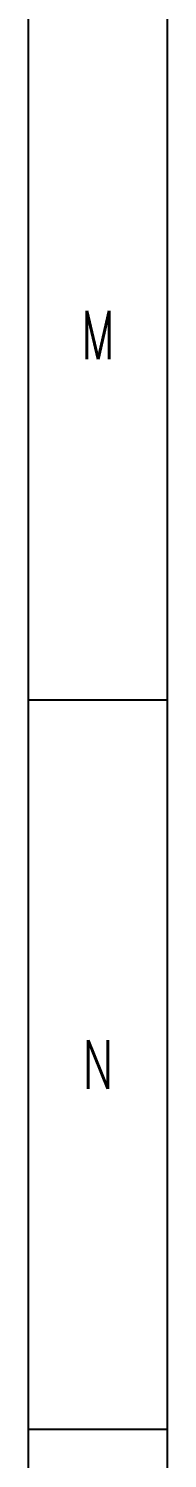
# Model space of a CAD drawing. Header units: millimetres. Extents: x 0 to 594, y 0 to 841.
# Drawn here: x 584 to 594, y 103 to 206 of the extents above; entities that cross this region are included whole.
import ezdxf
from ezdxf.enums import TextEntityAlignment as Align

# ---------------------------------------------------------------- set-up
doc = ezdxf.new("R2010")
doc.units = ezdxf.units.MM
doc.layers.add('PDM_Title', color=7, linetype='Continuous')
doc.styles.add('HZ', font='TXT.SHX', dxfattribs={"width": 0.667, "bigfont": 'HZTXT.SHX'})

# ---------------------------------------------------------------- blocks, each defined once
blk = doc.blocks.new('FitPDM_DWGFrame')
at = {"layer": 'PDM_Title', "color": 2}
for p, q in [((594, 0), (594, 841)), ((584, 157.6875), (594, 157.6875)), ((584, 105.125), (594, 105.125))]:
    blk.add_line(p, q, dxfattribs=at)
at = {"layer": 'PDM_Title', "color": 0}
blk.add_line((584, 10), (584, 831), dxfattribs=at)
at = {"layer": 'PDM_Title', "color": 2, "style": 'HZ', "width": 0.667}
for s, p in [('M', (589, 183.9688)), ('N', (589, 131.4062))]:
    blk.add_text(s, height=3.5, dxfattribs=at).set_placement(p, align=Align.MIDDLE_CENTER)

msp = doc.modelspace()

# ---------------------------------------------------------------- block references
at = {"layer": 'PDM_Title'}
msp.add_blockref('FitPDM_DWGFrame', (0, 0), dxfattribs=at)

doc.saveas('drawing.dxf')
